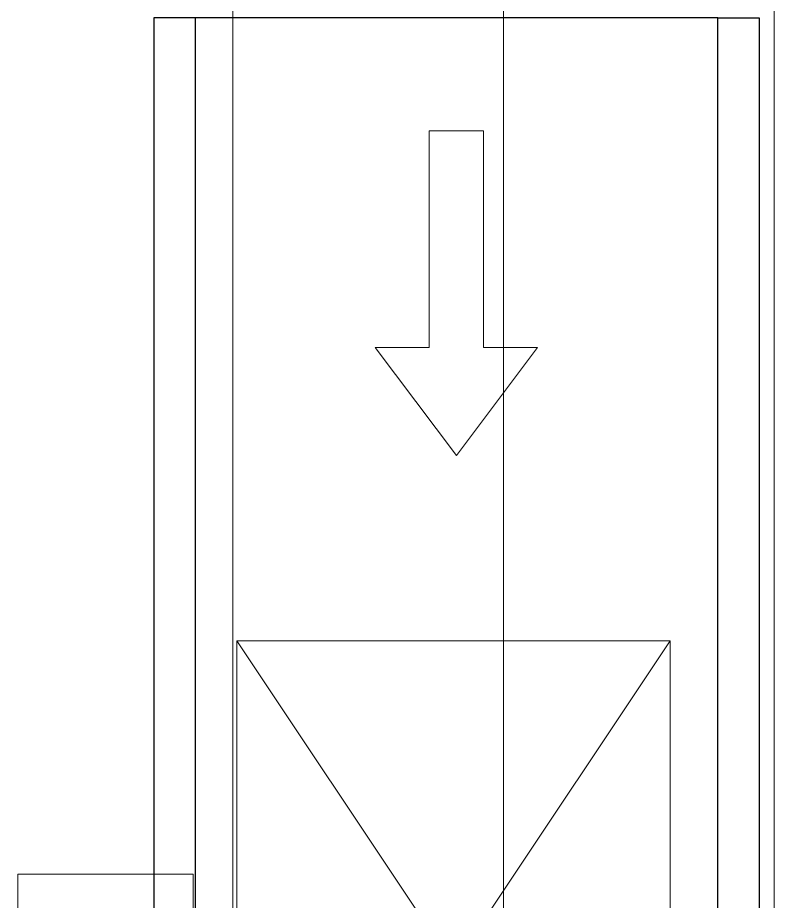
# Model space of a CAD drawing. Header units: millimetres. Extents: x -187347 to 135007, y -6415 to 292048.
# Drawn here: x -62809 to -62110, y 32716 to 33532 of the extents above; entities that cross this region are included whole.
import ezdxf

# ---------------------------------------------------------------- set-up
doc = ezdxf.new("R2010")
doc.units = ezdxf.units.MM
doc.header["$LTSCALE"] = 100
doc.linetypes.add('CENTER', pattern=[50.8, 31.75, -6.35, 6.35, -6.35])
doc.layers.get('0').update_dxf_attribs({"lineweight": 18})
doc.layers.add('INTRALOX', color=6, linetype='Continuous')
doc.layers.add('Layout Kromeka', color=1, linetype='Continuous', lineweight=5)

# ---------------------------------------------------------------- blocks, each defined once
blk = doc.blocks.new('*U1704')
for p, q in [((0, 241.3), (0, 279.4)), ((0, 279.4), (1549.12, 279.4)), ((0, -241.3), (0, -279.4)), ((0, -279.4), (1549.12, -279.4))]:
    blk.add_line(p, q)
at = {"layer": 'INTRALOX', "color": 0}
blk.add_lwpolyline([(0, -241.3), (1549.12, -241.3), (1549.12, 241.3), (0, 241.3)], close=True, dxfattribs=at)
blk = doc.blocks.new('*U1708')
at = {"ltscale": 10}
for p, q in [((500, 100), (-5400, 100)), ((-5400, -400), (500, -400))]:
    blk.add_line(p, q, dxfattribs=at)
blk.add_lwpolyline([(297.5, 136.5), (297.5, 298.5), (-161.5, 298.5), (-161.5, 136.5), (134, 136.5), (134, 100), (266, 100), (266, 136.5), (297.5, 136.5)], dxfattribs=at)
at = {"color": 4, "linetype": 'CENTER', "ltscale": 10}
blk.add_lwpolyline([(-5400, -150), (500, -150)], dxfattribs=at)

msp = doc.modelspace()

# ---------------------------------------------------------------- linework, layer by layer
for p, q in [((-62378.7, 33427.15, 0), (-62428.7, 33427.15, 0)), ((-62428.7, 33227.15, 0), (-62428.7, 33427.15, 0)), ((-62378.7, 33227.15, 0), (-62378.7, 33427.15, 0)), ((-62428.7, 33227.15, 0), (-62478.7, 33227.15, 0)), ((-62478.7, 33227.15, 0), (-62403.7, 33127.15, 0)), ((-62328.7, 33227.15, 0), (-62403.7, 33127.15, 0)), ((-62378.7, 33227.15, 0), (-62328.7, 33227.15, 0))]:
    msp.add_line(p, q)
at = {"color": 3}
for p, q in [((-62606.36, 32356.19, -49391.23), (-62606.36, 32956.19, -49391.23)), ((-62606.36, 32956.19, -49391.23), (-62206.36, 32956.19, -49391.23)), ((-62206.36, 32956.19, -49391.23), (-62606.36, 32356.19, -49391.23)), ((-62206.36, 32356.19, -49391.23), (-62606.36, 32956.19, -49391.23)), ((-62206.36, 32956.19, -49391.23), (-62206.36, 32356.19, -49391.23))]:
    msp.add_line(p, q, dxfattribs=at)

# ---------------------------------------------------------------- block references
at = {"layer": 'INTRALOX', "rotation": 269.9999999999999}
msp.add_blockref('*U1704', (-62403.7, 33531.6, 0), dxfattribs=at)
at = {"layer": 'Layout Kromeka', "xscale": -1, "rotation": 90}
msp.add_blockref('*U1708', (-62510.2, 32579.01, 0), dxfattribs=at)

doc.saveas('drawing.dxf')
